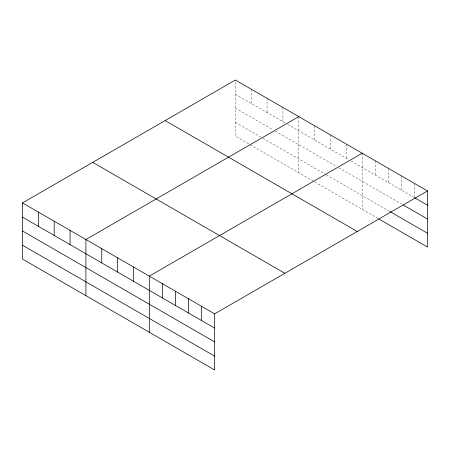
<?xml version="1.0" encoding="UTF-8"?>
<svg xmlns="http://www.w3.org/2000/svg" width="450" height="450" viewBox="0 0 450 450"><rect width="100%" height="100%" fill="white"/><g stroke="black" fill="none" stroke-linecap="round" stroke-linejoin="round"><path stroke-width="0.34" stroke-dasharray="2.25 1.69" d="M313.447 181.232L235.367 136.153L235.367 80.021M235.367 94.269L285.272 123.075M287.618 124.431L348.671 159.683M351.022 161.038L413.843 197.308M235.367 108.09L272.942 129.78M275.287 131.136L336.347 166.388M338.692 167.743L401.372 203.929M235.367 122.332L262.373 137.925M262.963 138.263L325.777 174.527M326.363 174.87L390.088 211.657M314.623 181.912L378.208 218.621M414.433 183.403L414.433 196.971M401.372 175.86L401.372 190.108M388.305 168.317L388.305 182.565M375.238 160.774L375.238 175.022M362.177 153.231L362.177 209.368M346.326 144.079L346.326 158.327M330.474 134.927L330.474 149.175M314.623 125.775L314.623 140.023M298.772 116.629L298.772 172.761M282.921 107.477L282.921 121.719M267.069 98.325L267.069 112.567M251.218 89.173L251.218 103.421"/><path stroke-width="0.67" d="M378.804 218.964L427.5 247.078L427.5 190.946L235.367 80.021L22.5 202.922L22.5 259.054L214.633 369.979L214.633 313.847L22.5 202.922M298.772 116.629L85.905 239.524L85.905 295.661M362.177 153.231L149.304 276.131L149.304 332.263M214.633 313.847L427.5 190.946M414.433 197.651L427.5 205.194M403.149 204.958L427.5 219.015M390.088 211.657L427.5 233.257M165.122 120.578L357.255 231.502M92.745 162.366L284.878 273.291M22.5 217.164L214.633 328.089M22.5 230.991L214.633 341.916M22.5 245.233L214.633 356.158M201.566 306.304L201.566 320.552M188.499 298.761L188.499 313.009M175.438 291.218L175.438 305.466M162.371 283.674L162.371 297.923M133.453 266.979L133.453 281.227M117.608 257.827L117.608 272.076M101.756 248.676L101.756 262.924M70.054 230.372L70.054 244.62M54.203 221.22L54.203 235.468M38.351 212.074L38.351 226.316"/></g></svg>
